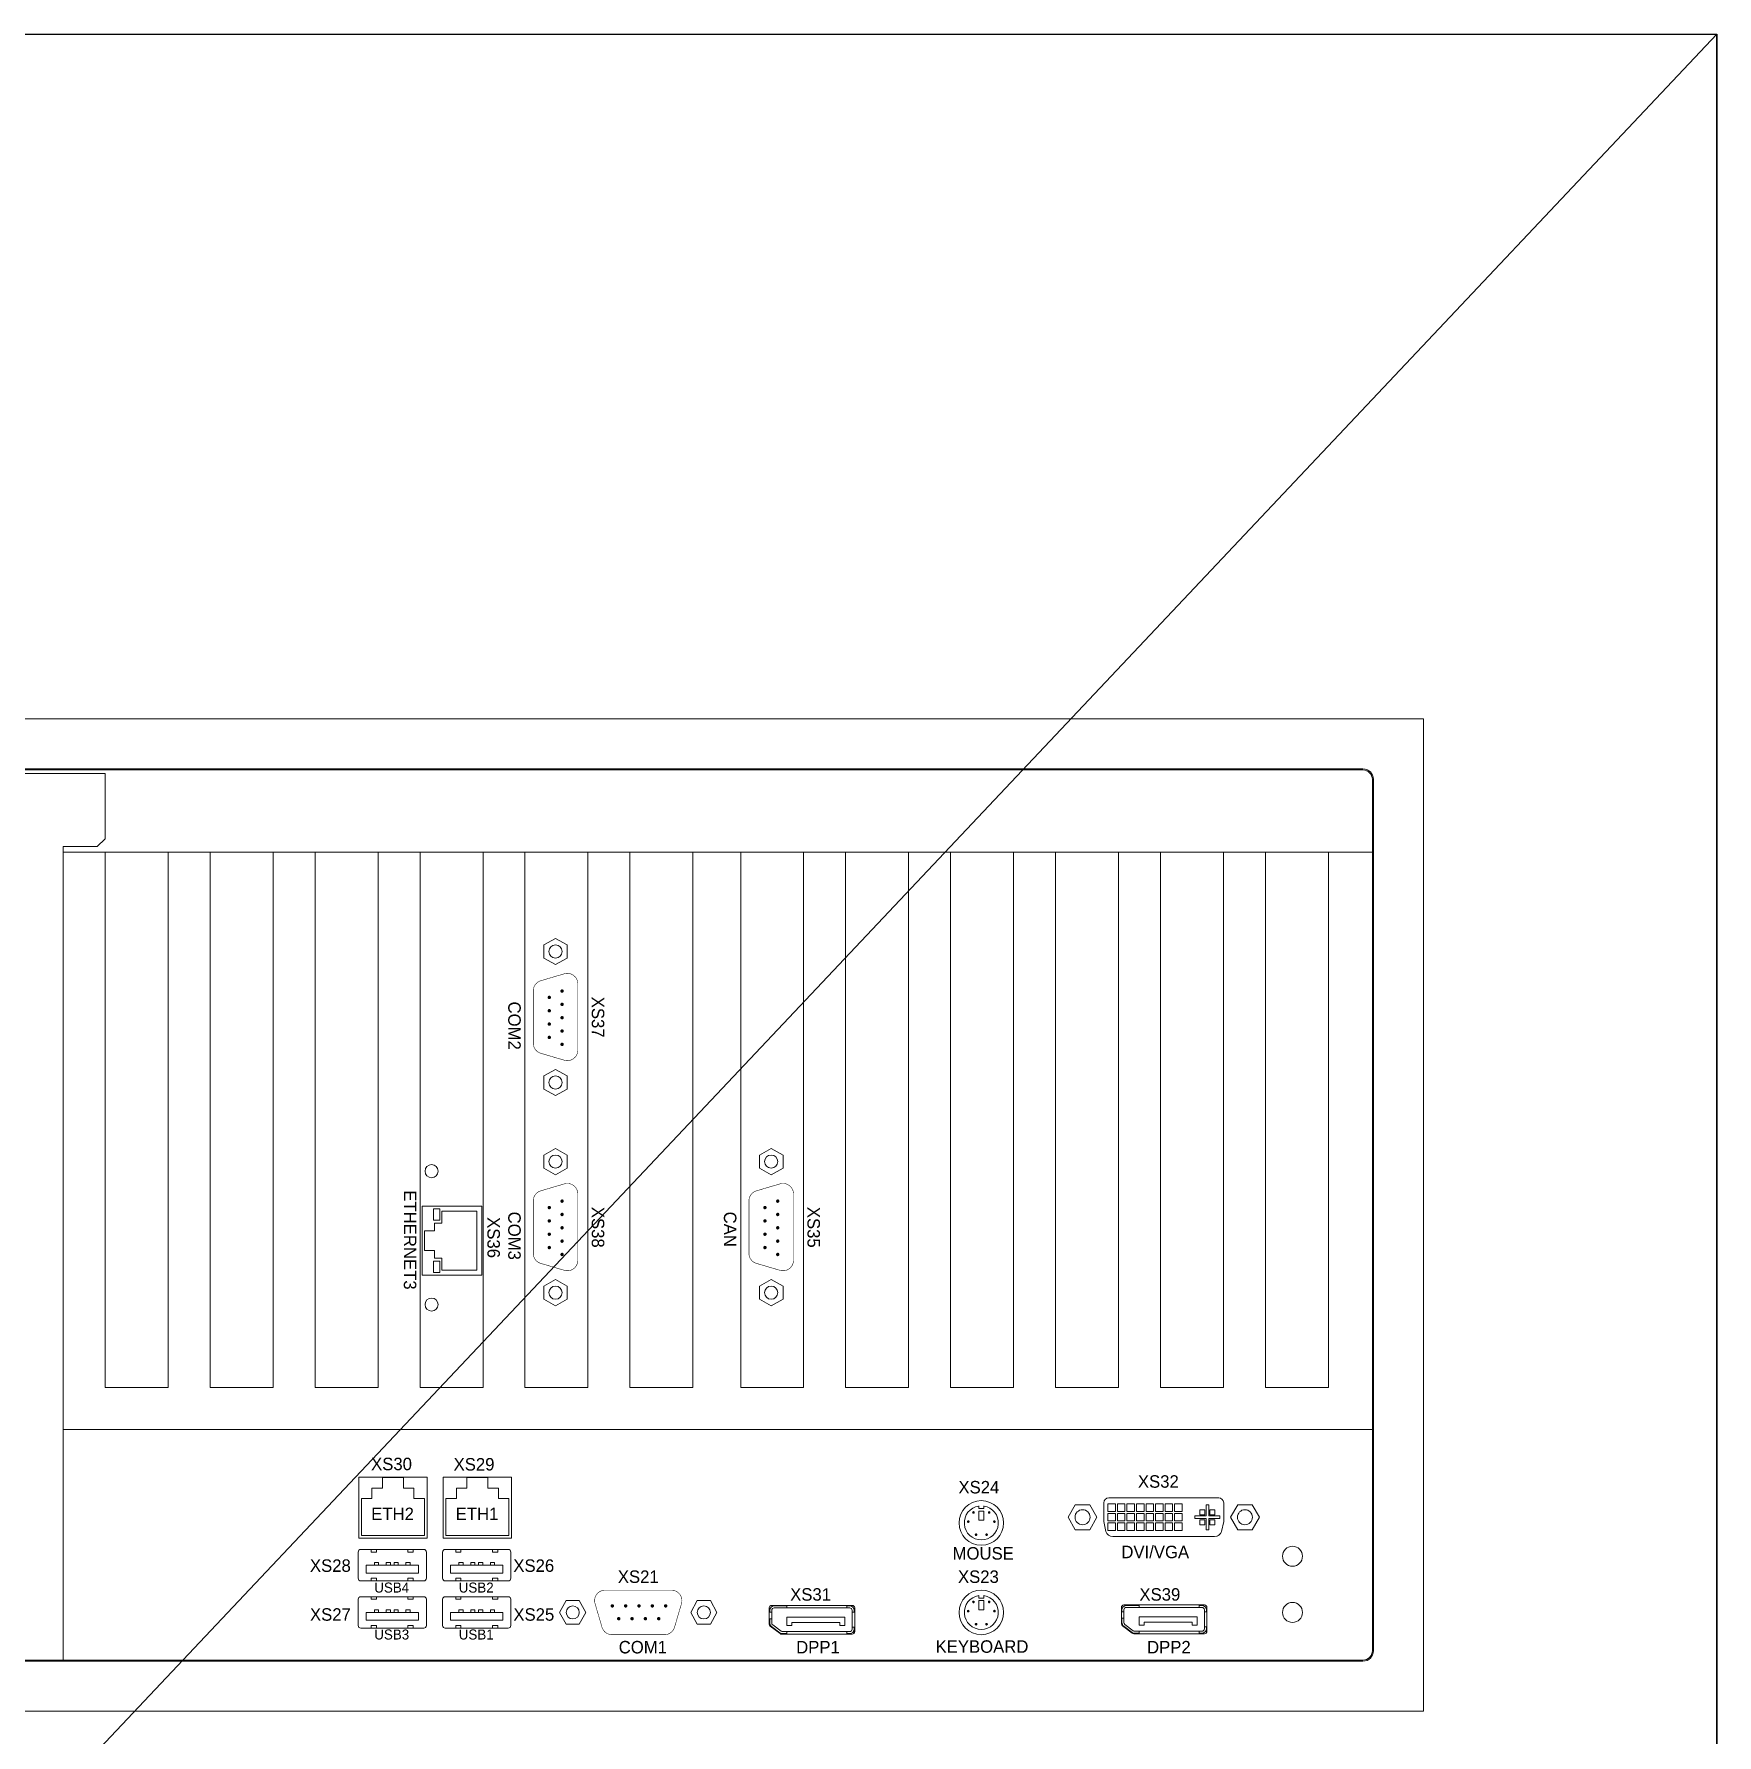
# Model space of a CAD drawing. Extents: x -2364 to 9601, y -871 to 1549.
# Drawn here: x 869.5 to 1206.3, y 823.8 to 1164.2 of the extents above; entities that cross this region are included whole.
import ezdxf

# ---------------------------------------------------------------- set-up
doc = ezdxf.new("R2010")
doc.units = 0
doc.layers.get('0').update_dxf_attribs({"linetype": 'CONTINUOUS'})
doc.layers.add('NRS', color=1, linetype='CONTINUOUS')

msp = doc.modelspace()

# ---------------------------------------------------------------- linework, layer by layer
for p, q in [((1206.3206, 1164.19234), (633.49061, 557.15968)), ((1206.3206, 557.15968), (1206.3206, 1164.19234))]:
    msp.add_line(p, q)
at = {"color": 7, "lineweight": 13}
for p, q in [((1135.45564, 1017.12753), (688.02418, 1017.12753)), ((1135.45564, 1016.91746), (688.02418, 1016.91746)), ((749.3323, 1016.21338), (883.72082, 1016.21338)), ((883.72082, 1003.10953), (883.72082, 1016.21338)), ((1137.3462, 840.67568), (1137.3462, 1015.02691)), ((1137.55626, 840.67568), (1137.55626, 1015.02691)), ((875.32509, 1000.48367), (875.32509, 1001.57417)), ((875.32509, 1001.57417), (882.14278, 1001.57417)), ((882.14278, 1001.57417), (883.72082, 1003.10953)), ((875.32509, 1000.48367), (1137.3462, 1000.48367)), ((875.32509, 1000.48367), (875.32509, 893.3522)), ((875.32509, 1000.48367), (875.32509, 893.3522)), ((875.32509, 1000.48367), (875.32509, 838.78513)), ((883.72756, 1000.48367), (883.72756, 893.3522)), ((896.33126, 1000.48367), (896.33126, 893.3522)), ((896.33126, 1000.48367), (896.33126, 893.3522)), ((904.73373, 1000.48367), (904.73373, 893.3522)), ((917.33743, 1000.48367), (917.33743, 893.3522)), ((917.33743, 1000.48367), (917.33743, 893.3522)), ((925.7399, 1000.48367), (925.7399, 893.3522)), ((925.7399, 1000.48367), (925.7399, 893.3522)), ((925.7399, 1000.48367), (925.7399, 893.3522)), ((925.7399, 1000.48367), (925.7399, 893.3522)), ((938.34361, 1000.48367), (938.34361, 893.3522)), ((938.34361, 1000.48367), (938.34361, 893.3522)), ((938.34361, 1000.48367), (938.34361, 893.3522)), ((938.34361, 1000.48367), (938.34361, 893.3522)), ((938.34361, 1000.48367), (938.34361, 893.3522)), ((938.34361, 1000.48367), (938.34361, 893.3522)), ((938.34361, 1000.48367), (938.34361, 893.3522)), ((938.34361, 1000.48367), (938.34361, 893.3522)), ((946.74608, 1000.48367), (946.74608, 893.3522)), ((946.74608, 1000.48367), (946.74608, 893.3522)), ((1113.29815, 1000.48367), (953.95146, 1000.48367)), ((959.34978, 1000.48367), (959.34978, 893.3522)), ((959.34978, 1000.48367), (959.34978, 893.3522)), ((959.34978, 1000.48367), (959.34978, 893.3522)), ((959.34978, 1000.48367), (959.34978, 893.3522)), ((967.75225, 1000.48367), (967.75225, 893.3522)), ((967.75225, 1000.48367), (967.75225, 893.3522)), ((967.75225, 1000.48367), (967.75225, 893.3522)), ((980.35595, 1000.48367), (980.35595, 893.3522)), ((980.35595, 1000.48367), (980.35595, 893.3522)), ((980.35595, 1000.48367), (980.35595, 893.3522)), ((980.35595, 1000.48367), (980.35595, 893.3522)), ((980.35595, 1000.48367), (980.35595, 893.3522)), ((980.35595, 1000.48367), (980.35595, 893.3522)), ((988.75842, 1000.48367), (988.75842, 893.3522)), ((1001.36212, 1000.48367), (1001.36212, 893.3522)), ((1001.36212, 1000.48367), (1001.36212, 893.3522)), ((1010.9173, 1000.48367), (1010.9173, 893.3522)), ((1010.9173, 1000.48367), (1010.9173, 893.3522)), ((1023.521, 1000.48367), (1023.521, 893.3522)), ((1023.521, 1000.48367), (1023.521, 893.3522)), ((1023.521, 1000.48367), (1023.521, 893.3522)), ((1023.521, 1000.48367), (1023.521, 893.3522)), ((1031.92347, 1000.48367), (1031.92347, 893.3522)), ((1044.52717, 1000.48367), (1044.52717, 893.3522)), ((1044.52717, 1000.48367), (1044.52717, 893.3522)), ((1052.92964, 1000.48367), (1052.92964, 893.3522)), ((1065.53334, 1000.48367), (1065.53334, 893.3522)), ((1065.53334, 1000.48367), (1065.53334, 893.3522)), ((1073.93581, 1000.48367), (1073.93581, 893.3522)), ((1086.53951, 1000.48367), (1086.53951, 893.3522)), ((1086.53951, 1000.48367), (1086.53951, 893.3522)), ((1094.94198, 1000.48367), (1094.94198, 893.3522)), ((1107.54569, 1000.48367), (1107.54569, 893.3522)), ((1115.94815, 1000.48367), (1115.94815, 893.3522)), ((1128.55186, 1000.48367), (1128.55186, 893.3522)), ((971.50343, 981.90759), (973.86402, 983.21903)), ((971.50343, 979.28472), (971.50343, 981.90759)), ((973.86402, 983.21903), (976.22461, 981.90759)), ((976.22461, 981.90759), (976.22461, 979.28472)), ((973.86402, 977.97328), (971.50343, 979.28472)), ((976.22461, 979.28472), (973.86402, 977.97328)), ((971.50343, 955.67884), (973.86402, 956.99028)), ((973.86402, 956.99028), (976.22461, 955.67884)), ((971.50343, 953.05597), (971.50343, 955.67884)), ((976.22461, 955.67884), (976.22461, 953.05597)), ((973.86402, 951.74453), (971.50343, 953.05597)), ((976.22461, 953.05597), (973.86402, 951.74453)), ((971.50343, 939.86355), (973.86402, 941.17499)), ((971.50343, 937.24068), (971.50343, 939.86355)), ((973.86402, 941.17499), (976.22461, 939.86355)), ((976.22461, 939.86355), (976.22461, 937.24068)), ((1014.66848, 939.86355), (1017.02907, 941.17499)), ((1014.66848, 937.24068), (1014.66848, 939.86355)), ((1017.02907, 941.17499), (1019.38966, 939.86355)), ((1019.38966, 939.86355), (1019.38966, 937.24068)), ((973.86402, 935.92924), (971.50343, 937.24068)), ((976.22461, 937.24068), (973.86402, 935.92924)), ((1017.02907, 935.92924), (1014.66848, 937.24068)), ((1019.38966, 937.24068), (1017.02907, 935.92924)), ((947.13919, 929.59883), (947.13919, 915.84883)), ((959.13919, 929.59883), (947.13919, 929.59883)), ((959.13919, 929.59883), (959.13919, 915.84883)), ((949.43633, 926.84883), (949.43633, 929.09883)), ((949.43633, 929.09883), (950.68633, 929.09883)), ((950.68633, 926.84883), (949.43633, 926.84883)), ((949.63919, 926.22383), (951.13919, 926.22383)), ((949.63919, 926.22383), (949.63919, 924.72383)), ((950.68633, 929.09883), (950.68633, 926.84883)), ((951.13919, 928.59883), (951.13919, 926.22383)), ((958.13919, 928.59883), (951.13919, 928.59883)), ((958.13919, 928.59883), (958.13919, 916.84883)), ((947.63919, 924.72383), (947.63919, 920.72383)), ((947.63919, 924.72383), (949.63919, 924.72383)), ((947.63919, 920.72383), (949.63919, 920.72383)), ((949.63919, 920.72383), (949.63919, 919.22383)), ((949.63919, 919.22383), (951.13919, 919.22383)), ((951.13919, 919.22383), (951.13919, 916.84883)), ((959.13919, 915.84883), (947.13919, 915.84883)), ((950.68633, 918.59883), (949.43633, 918.59883)), ((949.43633, 918.59883), (949.43633, 916.34883)), ((949.43633, 916.34883), (950.68633, 916.34883)), ((950.68633, 916.34883), (950.68633, 918.59883)), ((958.13919, 916.84883), (951.13919, 916.84883)), ((971.50343, 913.6348), (973.86402, 914.94624)), ((971.50343, 911.01192), (971.50343, 913.6348)), ((973.86402, 914.94624), (976.22461, 913.6348)), ((976.22461, 913.6348), (976.22461, 911.01192)), ((1014.66848, 913.6348), (1017.02907, 914.94624)), ((1014.66848, 911.01192), (1014.66848, 913.6348)), ((1017.02907, 914.94624), (1019.38966, 913.6348)), ((1019.38966, 913.6348), (1019.38966, 911.01192)), ((973.86402, 909.70049), (971.50343, 911.01192)), ((976.22461, 911.01192), (973.86402, 909.70049)), ((1017.02907, 909.70049), (1014.66848, 911.01192)), ((1019.38966, 911.01192), (1017.02907, 909.70049)), ((896.33126, 893.3522), (883.72756, 893.3522)), ((917.33743, 893.3522), (904.73373, 893.3522)), ((938.34361, 893.3522), (925.7399, 893.3522)), ((959.34978, 893.3522), (946.74608, 893.3522)), ((959.34978, 893.3522), (946.74608, 893.3522)), ((980.35595, 893.3522), (967.75225, 893.3522)), ((1001.36212, 893.3522), (988.75842, 893.3522)), ((1023.521, 893.3522), (1010.9173, 893.3522)), ((1044.52717, 893.3522), (1031.92347, 893.3522)), ((1065.53334, 893.3522), (1052.92964, 893.3522)), ((1086.53951, 893.3522), (1073.93581, 893.3522)), ((1107.54569, 893.3522), (1094.94198, 893.3522)), ((1128.55186, 893.3522), (1115.94815, 893.3522)), ((1137.3462, 884.94973), (875.32509, 884.94973)), ((934.49062, 875.4159), (934.49062, 863.22013)), ((934.49062, 875.4159), (948.14464, 875.4159)), ((939.21701, 875.29868), (943.41825, 875.29868)), ((939.21701, 873.19806), (939.21701, 875.29868)), ((943.41825, 875.29868), (943.41825, 873.19806)), ((948.14464, 863.22013), (948.14464, 875.4159)), ((951.4002, 875.4159), (951.4002, 863.22013)), ((951.4002, 875.4159), (965.05422, 875.4159)), ((956.12659, 873.19806), (956.12659, 875.29868)), ((956.12659, 875.29868), (960.32783, 875.29868)), ((960.32783, 875.29868), (960.32783, 873.19806)), ((965.05422, 863.22013), (965.05422, 875.4159)), ((937.1164, 871.09745), (937.1164, 873.19806)), ((937.1164, 873.19806), (939.21701, 873.19806)), ((943.41825, 873.19806), (945.51886, 873.19806)), ((945.51886, 873.19806), (945.51886, 871.09745)), ((954.02598, 873.19806), (956.12659, 873.19806)), ((954.02598, 871.09745), (954.02598, 873.19806)), ((960.32783, 873.19806), (962.42844, 873.19806)), ((962.42844, 873.19806), (962.42844, 871.09745)), ((935.01578, 863.74529), (935.01578, 871.09745)), ((935.01578, 871.09745), (937.1164, 871.09745)), ((945.51886, 871.09745), (947.61948, 871.09745)), ((947.61948, 871.09745), (947.61948, 863.74529)), ((951.92536, 871.09745), (954.02598, 871.09745)), ((951.92536, 863.74529), (951.92536, 871.09745)), ((962.42844, 871.09745), (964.52906, 871.09745)), ((964.52906, 871.09745), (964.52906, 863.74529)), ((1058.55771, 869.6483), (1058.55771, 869.12372)), ((1058.55771, 869.12372), (1059.60686, 869.12372)), ((1058.55771, 866.76313), (1058.55771, 868.59915)), ((1058.55771, 868.59915), (1059.60686, 868.59915)), ((1059.60686, 869.12372), (1059.60686, 869.6483)), ((1059.60686, 868.59915), (1059.60686, 866.76313)), ((1077.89475, 869.87993), (1076.45137, 867.37993)), ((1080.7815, 869.87993), (1077.89475, 869.87993)), ((1082.22488, 867.37993), (1080.7815, 869.87993)), ((1083.58813, 866.51993), (1083.58813, 870.23993)), ((1084.42813, 868.53493), (1084.42813, 870.03493)), ((1084.42813, 870.03493), (1085.92813, 870.03493)), ((1084.42813, 868.53493), (1085.92813, 868.53493)), ((1084.42813, 866.62993), (1084.42813, 868.12993)), ((1084.42813, 868.12993), (1085.92813, 868.12993)), ((1084.58813, 871.23993), (1106.58813, 871.23993)), ((1085.92813, 868.53493), (1085.92813, 870.03493)), ((1085.92813, 866.62993), (1085.92813, 868.12993)), ((1086.33313, 868.53493), (1086.33313, 870.03493)), ((1086.33313, 870.03493), (1087.83313, 870.03493)), ((1086.33313, 868.53493), (1087.83313, 868.53493)), ((1086.33313, 868.12993), (1087.83313, 868.12993)), ((1086.33313, 866.62993), (1086.33313, 868.12993)), ((1087.83313, 868.53493), (1087.83313, 870.03493)), ((1087.83313, 866.62993), (1087.83313, 868.12993)), ((1088.23813, 868.53493), (1088.23813, 870.03493)), ((1088.23813, 870.03493), (1089.73813, 870.03493)), ((1088.23813, 868.53493), (1089.73813, 868.53493)), ((1088.23813, 868.12993), (1089.73813, 868.12993)), ((1088.23813, 866.62993), (1088.23813, 868.12993)), ((1089.73813, 868.53493), (1089.73813, 870.03493)), ((1089.73813, 866.62993), (1089.73813, 868.12993)), ((1090.14313, 868.53493), (1090.14313, 870.03493)), ((1090.14313, 870.03493), (1091.64313, 870.03493)), ((1090.14313, 868.53493), (1091.64313, 868.53493)), ((1090.14313, 868.12993), (1091.64313, 868.12993)), ((1090.14313, 866.62993), (1090.14313, 868.12993)), ((1091.64313, 868.53493), (1091.64313, 870.03493)), ((1091.64313, 866.62993), (1091.64313, 868.12993)), ((1092.04813, 868.53493), (1092.04813, 870.03493)), ((1092.04813, 870.03493), (1093.54813, 870.03493)), ((1092.04813, 868.53493), (1093.54813, 868.53493)), ((1092.04813, 868.12993), (1093.54813, 868.12993)), ((1092.04813, 866.62993), (1092.04813, 868.12993)), ((1093.54813, 868.53493), (1093.54813, 870.03493)), ((1093.54813, 866.62993), (1093.54813, 868.12993)), ((1093.95313, 868.53493), (1093.95313, 870.03493)), ((1093.95313, 870.03493), (1095.45313, 870.03493)), ((1093.95313, 868.53493), (1095.45313, 868.53493)), ((1093.95313, 868.12993), (1095.45313, 868.12993)), ((1093.95313, 866.62993), (1093.95313, 868.12993)), ((1095.45313, 868.53493), (1095.45313, 870.03493)), ((1095.45313, 866.62993), (1095.45313, 868.12993)), ((1095.85813, 868.53493), (1095.85813, 870.03493)), ((1095.85813, 870.03493), (1097.35813, 870.03493)), ((1095.85813, 868.53493), (1097.35813, 868.53493)), ((1095.85813, 868.12993), (1097.35813, 868.12993)), ((1095.85813, 866.62993), (1095.85813, 868.12993)), ((1097.35813, 868.53493), (1097.35813, 870.03493)), ((1097.35813, 866.62993), (1097.35813, 868.12993)), ((1097.76313, 868.53493), (1097.76313, 870.03493)), ((1097.76313, 870.03493), (1099.26313, 870.03493)), ((1097.76313, 868.53493), (1099.26313, 868.53493)), ((1097.76313, 868.12993), (1099.26313, 868.12993)), ((1097.76313, 866.62993), (1097.76313, 868.12993)), ((1099.26313, 868.53493), (1099.26313, 870.03493)), ((1099.26313, 866.62993), (1099.26313, 868.12993)), ((1102.83813, 867.87993), (1102.83813, 868.87993)), ((1102.83813, 868.87993), (1103.83813, 868.87993)), ((1103.83813, 867.87993), (1103.83813, 868.87993)), ((1104.08813, 867.62993), (1104.08813, 869.87993)), ((1104.08813, 869.87993), (1104.58813, 869.87993)), ((1104.58813, 867.62993), (1104.58813, 869.87993)), ((1104.83813, 867.87993), (1104.83813, 868.87993)), ((1104.83813, 868.87993), (1105.83813, 868.87993)), ((1105.83813, 867.87993), (1105.83813, 868.87993)), ((1107.58813, 866.51993), (1107.58813, 870.23993)), ((1108.95137, 867.37993), (1110.39475, 869.87993)), ((1110.39475, 869.87993), (1113.2815, 869.87993)), ((1113.2815, 869.87993), (1114.72488, 867.37993)), ((1059.60686, 866.76313), (1058.55771, 866.76313)), ((1076.45137, 867.37993), (1077.89475, 864.87993)), ((1077.89475, 864.87993), (1080.7815, 864.87993)), ((1080.7815, 864.87993), (1082.22488, 867.37993)), ((1083.58813, 866.51993), (1083.99624, 864.54559)), ((1084.42813, 866.62993), (1085.92813, 866.62993)), ((1084.42813, 866.22493), (1084.42813, 864.72493)), ((1084.42813, 866.22493), (1085.92813, 866.22493)), ((1084.42813, 864.72493), (1085.92813, 864.72493)), ((1085.92813, 866.22493), (1085.92813, 864.72493)), ((1086.33313, 866.62993), (1087.83313, 866.62993)), ((1086.33313, 866.22493), (1087.83313, 866.22493)), ((1086.33313, 866.22493), (1086.33313, 864.72493)), ((1086.33313, 864.72493), (1087.83313, 864.72493)), ((1087.83313, 866.22493), (1087.83313, 864.72493)), ((1088.23813, 866.62993), (1089.73813, 866.62993)), ((1088.23813, 866.22493), (1089.73813, 866.22493)), ((1088.23813, 866.22493), (1088.23813, 864.72493)), ((1088.23813, 864.72493), (1089.73813, 864.72493)), ((1089.73813, 866.22493), (1089.73813, 864.72493)), ((1090.14313, 866.62993), (1091.64313, 866.62993)), ((1090.14313, 866.22493), (1091.64313, 866.22493)), ((1090.14313, 866.22493), (1090.14313, 864.72493)), ((1090.14313, 864.72493), (1091.64313, 864.72493)), ((1091.64313, 866.22493), (1091.64313, 864.72493)), ((1092.04813, 866.62993), (1093.54813, 866.62993)), ((1092.04813, 866.22493), (1093.54813, 866.22493)), ((1092.04813, 866.22493), (1092.04813, 864.72493)), ((1092.04813, 864.72493), (1093.54813, 864.72493)), ((1093.54813, 866.22493), (1093.54813, 864.72493)), ((1093.95313, 866.62993), (1095.45313, 866.62993)), ((1093.95313, 866.22493), (1095.45313, 866.22493)), ((1093.95313, 866.22493), (1093.95313, 864.72493)), ((1093.95313, 864.72493), (1095.45313, 864.72493)), ((1095.45313, 866.22493), (1095.45313, 864.72493)), ((1095.85813, 866.62993), (1097.35813, 866.62993)), ((1095.85813, 866.22493), (1097.35813, 866.22493)), ((1095.85813, 866.22493), (1095.85813, 864.72493)), ((1095.85813, 864.72493), (1097.35813, 864.72493)), ((1097.35813, 866.22493), (1097.35813, 864.72493)), ((1097.76313, 866.62993), (1099.26313, 866.62993)), ((1097.76313, 866.22493), (1099.26313, 866.22493)), ((1097.76313, 866.22493), (1097.76313, 864.72493)), ((1097.76313, 864.72493), (1099.26313, 864.72493)), ((1099.26313, 866.22493), (1099.26313, 864.72493)), ((1101.83813, 867.62993), (1104.08813, 867.62993)), ((1101.83813, 867.12993), (1101.83813, 867.62993)), ((1101.83813, 867.12993), (1104.08813, 867.12993)), ((1102.83813, 867.87993), (1103.83813, 867.87993)), ((1102.83813, 866.87993), (1103.83813, 866.87993)), ((1102.83813, 866.87993), (1102.83813, 865.87993)), ((1102.83813, 865.87993), (1103.83813, 865.87993)), ((1103.83813, 866.87993), (1103.83813, 865.87993)), ((1104.08813, 864.87993), (1104.08813, 867.12993)), ((1104.08813, 864.87993), (1104.58813, 864.87993)), ((1104.58813, 867.62993), (1106.83813, 867.62993)), ((1104.58813, 867.12993), (1106.83813, 867.12993)), ((1104.58813, 864.87993), (1104.58813, 867.12993)), ((1104.83813, 867.87993), (1105.83813, 867.87993)), ((1104.83813, 866.87993), (1104.83813, 865.87993)), ((1104.83813, 866.87993), (1105.83813, 866.87993)), ((1104.83813, 865.87993), (1105.83813, 865.87993)), ((1105.83813, 866.87993), (1105.83813, 865.87993)), ((1106.83813, 867.12993), (1106.83813, 867.62993)), ((1107.58813, 866.51993), (1107.18001, 864.54559)), ((1110.39475, 864.87993), (1108.95137, 867.37993)), ((1113.2815, 864.87993), (1110.39475, 864.87993)), ((1114.72488, 867.37993), (1113.2815, 864.87993)), ((934.49062, 863.22013), (948.14464, 863.22013)), ((947.61948, 863.74529), (935.01578, 863.74529)), ((951.4002, 863.22013), (965.05422, 863.22013)), ((964.52906, 863.74529), (951.92536, 863.74529)), ((1085.41926, 863.51993), (1105.75699, 863.51993)), ((934.35554, 855.15577), (934.35554, 860.40774)), ((934.88074, 860.93294), (947.48546, 860.93294)), ((946.43506, 857.78176), (935.93113, 857.78176)), ((935.93113, 857.78176), (935.93113, 856.20617)), ((936.98153, 860.40774), (936.98153, 860.93294)), ((936.98153, 860.40774), (938.03192, 860.40774)), ((938.45208, 858.30695), (937.61176, 858.30695)), ((937.61176, 858.30695), (937.61176, 857.78176)), ((938.03192, 860.40774), (938.03192, 860.93294)), ((938.45208, 858.30695), (938.45208, 857.78176)), ((940.81546, 858.30695), (939.97515, 858.30695)), ((939.97515, 858.30695), (939.97515, 857.78176)), ((940.81546, 858.30695), (940.81546, 857.78176)), ((941.55074, 857.78176), (941.55074, 858.30695)), ((942.39105, 858.30695), (941.55074, 858.30695)), ((942.39105, 857.78176), (942.39105, 858.30695)), ((943.91412, 857.78176), (943.91412, 858.30695)), ((944.75443, 858.30695), (943.91412, 858.30695)), ((944.33428, 860.93294), (944.33428, 860.40774)), ((944.33428, 860.40774), (945.38467, 860.40774)), ((944.75443, 857.78176), (944.75443, 858.30695)), ((945.38467, 860.93294), (945.38467, 860.40774)), ((946.43506, 856.20617), (946.43506, 857.78176)), ((948.01065, 860.40774), (948.01065, 855.15577)), ((951.26512, 855.15577), (951.26512, 860.40774)), ((951.79032, 860.93294), (964.39504, 860.93294)), ((952.84071, 857.78176), (952.84071, 856.20617)), ((963.34464, 857.78176), (952.84071, 857.78176)), ((953.89111, 860.40774), (953.89111, 860.93294)), ((953.89111, 860.40774), (954.9415, 860.40774)), ((955.36166, 858.30695), (954.52134, 858.30695)), ((954.52134, 858.30695), (954.52134, 857.78176)), ((954.9415, 860.40774), (954.9415, 860.93294)), ((955.36166, 858.30695), (955.36166, 857.78176)), ((957.72504, 858.30695), (956.88473, 858.30695)), ((956.88473, 858.30695), (956.88473, 857.78176)), ((957.72504, 858.30695), (957.72504, 857.78176)), ((958.46032, 857.78176), (958.46032, 858.30695)), ((959.30063, 858.30695), (958.46032, 858.30695)), ((959.30063, 857.78176), (959.30063, 858.30695)), ((960.8237, 857.78176), (960.8237, 858.30695)), ((961.66402, 858.30695), (960.8237, 858.30695)), ((961.24386, 860.93294), (961.24386, 860.40774)), ((961.24386, 860.40774), (962.29425, 860.40774)), ((961.66402, 857.78176), (961.66402, 858.30695)), ((962.29425, 860.93294), (962.29425, 860.40774)), ((963.34464, 856.20617), (963.34464, 857.78176)), ((964.92023, 860.40774), (964.92023, 855.15577)), ((947.48546, 854.63058), (934.88074, 854.63058)), ((935.93113, 856.20617), (946.43506, 856.20617)), ((936.98153, 854.63058), (936.98153, 855.15577)), ((938.03192, 855.15577), (936.98153, 855.15577)), ((938.03192, 854.63058), (938.03192, 855.15577)), ((945.38467, 855.15577), (944.33428, 855.15577)), ((944.33428, 855.15577), (944.33428, 854.63058)), ((945.38467, 855.15577), (945.38467, 854.63058)), ((964.39504, 854.63058), (951.79032, 854.63058)), ((952.84071, 856.20617), (963.34464, 856.20617)), ((953.89111, 854.63058), (953.89111, 855.15577)), ((954.9415, 855.15577), (953.89111, 855.15577)), ((954.9415, 854.63058), (954.9415, 855.15577)), ((961.24386, 855.15577), (961.24386, 854.63058)), ((962.29425, 855.15577), (961.24386, 855.15577)), ((962.29425, 855.15577), (962.29425, 854.63058)), ((934.88074, 851.4794), (947.48546, 851.4794)), ((936.98153, 850.9542), (936.98153, 851.4794)), ((938.03192, 850.9542), (938.03192, 851.4794)), ((944.33428, 851.4794), (944.33428, 850.9542)), ((945.38467, 851.4794), (945.38467, 850.9542)), ((951.79032, 851.4794), (964.39504, 851.4794)), ((953.89111, 850.9542), (953.89111, 851.4794)), ((954.9415, 850.9542), (954.9415, 851.4794)), ((961.24386, 851.4794), (961.24386, 850.9542)), ((962.29425, 851.4794), (962.29425, 850.9542)), ((1058.55771, 851.73796), (1058.55771, 851.21338)), ((1058.55771, 851.21338), (1059.60686, 851.21338)), ((1059.60686, 851.21338), (1059.60686, 851.73796)), ((934.35554, 845.70224), (934.35554, 850.9542)), ((946.43506, 848.32822), (935.93113, 848.32822)), ((935.93113, 848.32822), (935.93113, 846.75263)), ((936.98153, 850.9542), (938.03192, 850.9542)), ((938.45208, 848.85342), (937.61176, 848.85342)), ((937.61176, 848.85342), (937.61176, 848.32822)), ((938.45208, 848.85342), (938.45208, 848.32822)), ((940.81546, 848.85342), (939.97515, 848.85342)), ((939.97515, 848.85342), (939.97515, 848.32822)), ((940.81546, 848.85342), (940.81546, 848.32822)), ((941.55074, 848.32822), (941.55074, 848.85342)), ((942.39105, 848.85342), (941.55074, 848.85342)), ((942.39105, 848.32822), (942.39105, 848.85342)), ((943.91412, 848.32822), (943.91412, 848.85342)), ((944.75443, 848.85342), (943.91412, 848.85342)), ((944.33428, 850.9542), (945.38467, 850.9542)), ((944.75443, 848.32822), (944.75443, 848.85342)), ((946.43506, 846.75263), (946.43506, 848.32822)), ((948.01065, 850.9542), (948.01065, 845.70224)), ((951.26512, 845.70224), (951.26512, 850.9542)), ((963.34464, 848.32822), (952.84071, 848.32822)), ((952.84071, 848.32822), (952.84071, 846.75263)), ((953.89111, 850.9542), (954.9415, 850.9542)), ((955.36166, 848.85342), (954.52134, 848.85342)), ((954.52134, 848.85342), (954.52134, 848.32822)), ((955.36166, 848.85342), (955.36166, 848.32822)), ((956.88473, 848.85342), (956.88473, 848.32822)), ((957.72504, 848.85342), (956.88473, 848.85342)), ((957.72504, 848.85342), (957.72504, 848.32822)), ((958.46032, 848.32822), (958.46032, 848.85342)), ((959.30063, 848.85342), (958.46032, 848.85342)), ((959.30063, 848.32822), (959.30063, 848.85342)), ((960.8237, 848.32822), (960.8237, 848.85342)), ((961.66402, 848.85342), (960.8237, 848.85342)), ((961.24386, 850.9542), (962.29425, 850.9542)), ((961.66402, 848.32822), (961.66402, 848.85342)), ((963.34464, 846.75263), (963.34464, 848.32822)), ((964.92023, 850.9542), (964.92023, 845.70224)), ((974.68431, 848.32822), (975.99575, 850.68881)), ((975.99575, 845.96763), (974.68431, 848.32822)), ((975.99575, 850.68881), (978.61862, 850.68881)), ((978.61862, 850.68881), (979.93006, 848.32822)), ((979.93006, 848.32822), (978.61862, 845.96763)), ((1000.91306, 848.32822), (1002.2245, 850.68881)), ((1002.2245, 845.96763), (1000.91306, 848.32822)), ((1002.2245, 850.68881), (1004.84738, 850.68881)), ((1004.84738, 850.68881), (1006.15881, 848.32822)), ((1006.15881, 848.32822), (1004.84738, 845.96763)), ((1058.55771, 850.68881), (1059.60686, 850.68881)), ((1058.55771, 848.85279), (1058.55771, 850.68881)), ((1059.60686, 848.85279), (1058.55771, 848.85279)), ((1059.60686, 850.68881), (1059.60686, 848.85279)), ((947.48546, 845.17704), (934.88074, 845.17704)), ((935.93113, 846.75263), (946.43506, 846.75263)), ((936.98153, 845.17704), (936.98153, 845.70224)), ((938.03192, 845.70224), (936.98153, 845.70224)), ((938.03192, 845.17704), (938.03192, 845.70224)), ((945.38467, 845.70224), (944.33428, 845.70224)), ((944.33428, 845.70224), (944.33428, 845.17704)), ((945.38467, 845.70224), (945.38467, 845.17704)), ((964.39504, 845.17704), (951.79032, 845.17704)), ((952.84071, 846.75263), (963.34464, 846.75263)), ((953.89111, 845.17704), (953.89111, 845.70224)), ((954.9415, 845.70224), (953.89111, 845.70224)), ((954.9415, 845.17704), (954.9415, 845.70224)), ((962.29425, 845.70224), (961.24386, 845.70224)), ((961.24386, 845.70224), (961.24386, 845.17704)), ((962.29425, 845.70224), (962.29425, 845.17704)), ((978.61862, 845.96763), (975.99575, 845.96763)), ((1004.84738, 845.96763), (1002.2245, 845.96763)), ((688.02418, 838.78513), (1135.45564, 838.78513)), ((688.02418, 838.57506), (1135.45564, 838.57506))]:
    msp.add_line(p, q, dxfattribs=at)
at = {"color": 7, "linetype": 'Continuous', "lineweight": 13}
for p, q in [((1016.63395, 849.24015), (1016.63395, 845.97799)), ((1016.63395, 849.24015), (1016.63395, 845.97799)), ((1016.73395, 848.36015), (1016.63395, 848.36015)), ((1016.73395, 848.36015), (1016.63395, 848.36015)), ((1016.73395, 848.74015), (1016.73395, 848.36015)), ((1016.73395, 848.74015), (1016.73395, 848.36015)), ((1017.13395, 848.36015), (1016.73395, 848.36015)), ((1017.13395, 848.36015), (1016.73395, 848.36015)), ((1033.23395, 849.74015), (1017.13395, 849.74015)), ((1033.23395, 849.74015), (1017.13395, 849.74015)), ((1017.13395, 848.74015), (1017.13395, 848.36015)), ((1017.13395, 848.74015), (1017.13395, 848.36015)), ((1017.13395, 847.07516), (1017.13395, 848.36015)), ((1017.13395, 847.07516), (1017.13395, 848.36015)), ((1020.18395, 849.64015), (1017.63395, 849.64015)), ((1020.18395, 849.64015), (1017.63395, 849.64015)), ((1020.18395, 849.24015), (1017.63395, 849.24015)), ((1020.18395, 849.24015), (1017.63395, 849.24015)), ((1020.18395, 849.74015), (1020.18395, 849.64015)), ((1020.18395, 849.74015), (1020.18395, 849.64015)), ((1020.18395, 849.64015), (1020.18395, 849.24015)), ((1020.18395, 849.64015), (1020.18395, 849.24015)), ((1020.18395, 849.24015), (1032.18395, 849.24015)), ((1020.18395, 849.24015), (1032.18395, 849.24015)), ((1032.18395, 849.74015), (1032.18395, 849.64015)), ((1032.18395, 849.74015), (1032.18395, 849.64015)), ((1032.73395, 849.64015), (1032.18395, 849.64015)), ((1032.18395, 849.64015), (1032.18395, 849.24015)), ((1032.73395, 849.64015), (1032.18395, 849.64015)), ((1032.18395, 849.64015), (1032.18395, 849.24015)), ((1032.73395, 849.24015), (1032.18395, 849.24015)), ((1032.73395, 849.24015), (1032.18395, 849.24015)), ((1033.23395, 848.36015), (1033.23395, 848.74015)), ((1033.23395, 848.36015), (1033.23395, 848.74015)), ((1033.23395, 845.36015), (1033.23395, 848.36015)), ((1033.23395, 848.36015), (1033.63395, 848.36015)), ((1033.23395, 845.36015), (1033.23395, 848.36015)), ((1033.23395, 848.36015), (1033.63395, 848.36015)), ((1033.63395, 848.36015), (1033.63395, 848.74015)), ((1033.63395, 848.36015), (1033.63395, 848.74015)), ((1033.63395, 848.36015), (1033.73395, 848.36015)), ((1033.63395, 848.36015), (1033.73395, 848.36015)), ((1033.73395, 844.48015), (1033.73395, 849.24015)), ((1033.73395, 844.48015), (1033.73395, 849.24015)), ((1087.12358, 849.32058), (1087.12358, 846.05842)), ((1087.12358, 849.32058), (1087.12358, 846.05842)), ((1087.22358, 848.44058), (1087.12358, 848.44058)), ((1087.22358, 848.44058), (1087.12358, 848.44058)), ((1087.22358, 848.82058), (1087.22358, 848.44058)), ((1087.22358, 848.82058), (1087.22358, 848.44058)), ((1087.62358, 848.44058), (1087.22358, 848.44058)), ((1087.62358, 848.44058), (1087.22358, 848.44058)), ((1103.72358, 849.82058), (1087.62358, 849.82058)), ((1103.72358, 849.82058), (1087.62358, 849.82058)), ((1087.62358, 848.82058), (1087.62358, 848.44058)), ((1087.62358, 848.82058), (1087.62358, 848.44058)), ((1087.62358, 847.15559), (1087.62358, 848.44058)), ((1087.62358, 847.15559), (1087.62358, 848.44058)), ((1090.67358, 849.72058), (1088.12358, 849.72058)), ((1090.67358, 849.72058), (1088.12358, 849.72058)), ((1090.67358, 849.32058), (1088.12358, 849.32058)), ((1090.67358, 849.32058), (1088.12358, 849.32058)), ((1090.67358, 849.82058), (1090.67358, 849.72058)), ((1090.67358, 849.82058), (1090.67358, 849.72058)), ((1090.67358, 849.72058), (1090.67358, 849.32058)), ((1090.67358, 849.72058), (1090.67358, 849.32058)), ((1090.67358, 849.32058), (1102.67358, 849.32058)), ((1090.67358, 849.32058), (1102.67358, 849.32058)), ((1102.67358, 849.82058), (1102.67358, 849.72058)), ((1102.67358, 849.82058), (1102.67358, 849.72058)), ((1103.22358, 849.72058), (1102.67358, 849.72058)), ((1102.67358, 849.72058), (1102.67358, 849.32058)), ((1103.22358, 849.72058), (1102.67358, 849.72058)), ((1102.67358, 849.72058), (1102.67358, 849.32058)), ((1103.22358, 849.32058), (1102.67358, 849.32058)), ((1103.22358, 849.32058), (1102.67358, 849.32058)), ((1103.72358, 848.44058), (1103.72358, 848.82058)), ((1103.72358, 848.44058), (1103.72358, 848.82058)), ((1103.72358, 845.44058), (1103.72358, 848.44058)), ((1103.72358, 848.44058), (1104.12358, 848.44058)), ((1103.72358, 845.44058), (1103.72358, 848.44058)), ((1103.72358, 848.44058), (1104.12358, 848.44058)), ((1104.12358, 848.44058), (1104.12358, 848.82058)), ((1104.12358, 848.44058), (1104.12358, 848.82058)), ((1104.12358, 848.44058), (1104.22358, 848.44058)), ((1104.12358, 848.44058), (1104.22358, 848.44058)), ((1104.22358, 844.56058), (1104.22358, 849.32058)), ((1104.22358, 844.56058), (1104.22358, 849.32058)), ((1016.63395, 847.07516), (1016.73395, 847.07516)), ((1016.63395, 847.07516), (1016.73395, 847.07516)), ((1016.73395, 847.07516), (1017.13395, 847.07516)), ((1016.73395, 847.07516), (1016.73395, 846.23015)), ((1016.73395, 847.07516), (1017.13395, 847.07516)), ((1016.73395, 847.07516), (1016.73395, 846.23015)), ((1016.73395, 845.67799), (1016.73395, 846.23015)), ((1016.73395, 845.67799), (1016.73395, 846.23015)), ((1016.83119, 845.58008), (1018.79978, 844.08223)), ((1016.83119, 845.58008), (1018.79978, 844.08223)), ((1017.09395, 845.51015), (1018.76062, 844.26015)), ((1017.09395, 845.51015), (1018.76062, 844.26015)), ((1017.13395, 847.07516), (1017.13395, 846.23015)), ((1017.13395, 847.07516), (1017.13395, 846.23015)), ((1017.33395, 845.83015), (1019.00062, 844.58015)), ((1017.33395, 845.83015), (1019.00062, 844.58015)), ((1019.30062, 844.48015), (1020.18395, 844.48015)), ((1019.30062, 844.48015), (1020.18395, 844.48015)), ((1020.16179, 847.36015), (1020.16179, 845.68015)), ((1031.79407, 847.36015), (1020.16179, 847.36015)), ((1020.16179, 847.36015), (1020.16179, 845.68015)), ((1031.79407, 847.36015), (1020.16179, 847.36015)), ((1020.16179, 845.68015), (1021.16179, 845.68015)), ((1020.16179, 845.68015), (1021.16179, 845.68015)), ((1020.18395, 844.08015), (1020.18395, 844.48015)), ((1020.18395, 844.48015), (1032.18395, 844.48015)), ((1020.18395, 844.08015), (1020.18395, 844.48015)), ((1020.18395, 844.48015), (1032.18395, 844.48015)), ((1021.16179, 845.68015), (1021.16179, 846.28015)), ((1021.16179, 846.28015), (1030.79407, 846.28015)), ((1021.16179, 845.68015), (1021.16179, 846.28015)), ((1021.16179, 846.28015), (1030.79407, 846.28015)), ((1030.79407, 846.28015), (1030.79407, 845.68015)), ((1030.79407, 846.28015), (1030.79407, 845.68015)), ((1030.79407, 845.68015), (1031.79407, 845.68015)), ((1030.79407, 845.68015), (1031.79407, 845.68015)), ((1031.79407, 845.68015), (1031.79407, 847.36015)), ((1031.79407, 845.68015), (1031.79407, 847.36015)), ((1032.18395, 844.08015), (1032.18395, 844.48015)), ((1032.18395, 844.48015), (1032.73395, 844.48015)), ((1032.18395, 844.08015), (1032.18395, 844.48015)), ((1032.18395, 844.48015), (1032.73395, 844.48015)), ((1033.23395, 844.98015), (1033.23395, 845.36015)), ((1033.23395, 845.36015), (1033.63395, 845.36015)), ((1033.23395, 844.98015), (1033.23395, 845.36015)), ((1033.23395, 845.36015), (1033.63395, 845.36015)), ((1033.63395, 845.36015), (1033.73395, 845.36015)), ((1033.63395, 844.98015), (1033.63395, 845.36015)), ((1033.63395, 845.36015), (1033.73395, 845.36015)), ((1033.63395, 844.98015), (1033.63395, 845.36015)), ((1033.63395, 844.98015), (1033.63395, 844.18015)), ((1033.63395, 844.98015), (1033.63395, 844.18015)), ((1087.12358, 847.15559), (1087.22358, 847.15559)), ((1087.12358, 847.15559), (1087.22358, 847.15559)), ((1087.22358, 847.15559), (1087.62358, 847.15559)), ((1087.22358, 847.15559), (1087.22358, 846.31058)), ((1087.22358, 847.15559), (1087.62358, 847.15559)), ((1087.22358, 847.15559), (1087.22358, 846.31058)), ((1087.22358, 845.75842), (1087.22358, 846.31058)), ((1087.22358, 845.75842), (1087.22358, 846.31058)), ((1087.32082, 845.66051), (1089.28941, 844.16266)), ((1087.32082, 845.66051), (1089.28941, 844.16266)), ((1087.58358, 845.59058), (1089.25025, 844.34058)), ((1087.58358, 845.59058), (1089.25025, 844.34058)), ((1087.62358, 847.15559), (1087.62358, 846.31058)), ((1087.62358, 847.15559), (1087.62358, 846.31058)), ((1087.82358, 845.91058), (1089.49025, 844.66058)), ((1087.82358, 845.91058), (1089.49025, 844.66058)), ((1089.79025, 844.56058), (1090.67358, 844.56058)), ((1089.79025, 844.56058), (1090.67358, 844.56058)), ((1090.65142, 847.44058), (1090.65142, 845.76058)), ((1102.2837, 847.44058), (1090.65142, 847.44058)), ((1090.65142, 847.44058), (1090.65142, 845.76058)), ((1102.2837, 847.44058), (1090.65142, 847.44058)), ((1090.65142, 845.76058), (1091.65142, 845.76058)), ((1090.65142, 845.76058), (1091.65142, 845.76058)), ((1090.67358, 844.16058), (1090.67358, 844.56058)), ((1090.67358, 844.56058), (1102.67358, 844.56058)), ((1090.67358, 844.16058), (1090.67358, 844.56058)), ((1090.67358, 844.56058), (1102.67358, 844.56058)), ((1091.65142, 845.76058), (1091.65142, 846.36058)), ((1091.65142, 846.36058), (1101.2837, 846.36058)), ((1091.65142, 845.76058), (1091.65142, 846.36058)), ((1091.65142, 846.36058), (1101.2837, 846.36058)), ((1101.2837, 846.36058), (1101.2837, 845.76058)), ((1101.2837, 846.36058), (1101.2837, 845.76058)), ((1101.2837, 845.76058), (1102.2837, 845.76058)), ((1101.2837, 845.76058), (1102.2837, 845.76058)), ((1102.2837, 845.76058), (1102.2837, 847.44058)), ((1102.2837, 845.76058), (1102.2837, 847.44058)), ((1102.67358, 844.16058), (1102.67358, 844.56058)), ((1102.67358, 844.56058), (1103.22358, 844.56058)), ((1102.67358, 844.16058), (1102.67358, 844.56058)), ((1102.67358, 844.56058), (1103.22358, 844.56058)), ((1103.72358, 845.06058), (1103.72358, 845.44058)), ((1103.72358, 845.44058), (1104.12358, 845.44058)), ((1103.72358, 845.06058), (1103.72358, 845.44058)), ((1103.72358, 845.44058), (1104.12358, 845.44058)), ((1104.12358, 845.44058), (1104.22358, 845.44058)), ((1104.12358, 845.06058), (1104.12358, 845.44058)), ((1104.12358, 845.44058), (1104.22358, 845.44058)), ((1104.12358, 845.06058), (1104.12358, 845.44058)), ((1104.12358, 845.06058), (1104.12358, 844.26058)), ((1104.12358, 845.06058), (1104.12358, 844.26058)), ((1019.10254, 843.98015), (1033.23395, 843.98015)), ((1019.10254, 843.98015), (1033.23395, 843.98015)), ((1019.30062, 844.08015), (1020.18395, 844.08015)), ((1019.30062, 844.08015), (1020.18395, 844.08015)), ((1020.18395, 843.98015), (1020.18395, 844.08015)), ((1020.18395, 843.98015), (1020.18395, 844.08015)), ((1032.18395, 843.98015), (1032.18395, 844.08015)), ((1032.18395, 844.08015), (1032.73395, 844.08015)), ((1032.18395, 843.98015), (1032.18395, 844.08015)), ((1032.18395, 844.08015), (1032.73395, 844.08015)), ((1089.59217, 844.06058), (1103.72358, 844.06058)), ((1089.59217, 844.06058), (1103.72358, 844.06058)), ((1089.79025, 844.16058), (1090.67358, 844.16058)), ((1089.79025, 844.16058), (1090.67358, 844.16058)), ((1090.67358, 844.06058), (1090.67358, 844.16058)), ((1090.67358, 844.06058), (1090.67358, 844.16058)), ((1102.67358, 844.06058), (1102.67358, 844.16058)), ((1102.67358, 844.16058), (1103.22358, 844.16058)), ((1102.67358, 844.06058), (1102.67358, 844.16058)), ((1102.67358, 844.16058), (1103.22358, 844.16058))]:
    msp.add_line(p, q, dxfattribs=at)
msp.add_lwpolyline([(633.49061, 1164.19234), (1206.3206, 1164.19234), (1206.3206, 557.15968), (633.49061, 557.15968)], close=True)
at = {"color": 7, "lineweight": 13}
msp.add_lwpolyline([(675.92356, 1027.12753), (1147.55626, 1027.12753), (1147.55626, 828.57506), (675.92356, 828.57506)], close=True, dxfattribs=at)
for points, const_width in [([(978.32291, 974.11981), (978.32291, 960.84375, -0.500705616), (975.63254, 958.83071), (970.91137, 960.21929, -0.332706414), (969.40513, 962.23233), (969.40513, 972.73123, -0.332706414), (970.91137, 974.74426), (975.63254, 976.13285, -0.500705616)], 0.10492), ([(972.43934, 971.39555, 1), (972.78171, 971.39555, 1)], 0.34237), ([(975.00312, 972.67371, 1), (975.34549, 972.67371, 1)], 0.34237), ([(975.00312, 970.00592, 1), (975.34549, 970.00592, 1)], 0.34237), ([(972.43934, 968.72776, 1), (972.78171, 968.72776, 1)], 0.34237), ([(975.00312, 967.33814, 1), (975.34549, 967.33814, 1)], 0.34237), ([(972.43934, 966.05998, 1), (972.78171, 966.05998, 1)], 0.34237), ([(972.43934, 963.3922, 1), (972.78171, 963.3922, 1)], 0.34237), ([(975.00312, 964.67035, 1), (975.34549, 964.67035, 1)], 0.34237), ([(975.00312, 962.00257, 1), (975.34549, 962.00257, 1)], 0.34237), ([(978.32291, 932.07577), (978.32291, 918.79971, -0.500705616), (975.63254, 916.78667), (970.91137, 918.17525, -0.332706414), (969.40513, 920.18829), (969.40513, 930.68719, -0.332706414), (970.91137, 932.70022), (975.63254, 934.0888, -0.500705616)], 0.10492), ([(1021.48796, 932.07577), (1021.48796, 918.79971, -0.500705616), (1018.79759, 916.78667), (1014.07641, 918.17525, -0.332706414), (1012.57018, 920.18829), (1012.57018, 930.68719, -0.332706414), (1014.07641, 932.70022), (1018.79759, 934.0888, -0.500705616)], 0.10492), ([(972.43934, 929.35151, 1), (972.78171, 929.35151, 1)], 0.34237), ([(975.00312, 930.62966, 1), (975.34549, 930.62966, 1)], 0.34237), ([(1015.60438, 929.35151, 1), (1015.94675, 929.35151, 1)], 0.34237), ([(1018.16817, 930.62966, 1), (1018.51054, 930.62966, 1)], 0.34237), ([(972.43934, 926.68372, 1), (972.78171, 926.68372, 1)], 0.34237), ([(975.00312, 927.96188, 1), (975.34549, 927.96188, 1)], 0.34237), ([(1015.60438, 926.68372, 1), (1015.94675, 926.68372, 1)], 0.34237), ([(1018.16817, 927.96188, 1), (1018.51054, 927.96188, 1)], 0.34237), ([(972.43934, 924.01594, 1), (972.78171, 924.01594, 1)], 0.34237), ([(975.00312, 925.2941, 1), (975.34549, 925.2941, 1)], 0.34237), ([(975.00312, 922.62631, 1), (975.34549, 922.62631, 1)], 0.34237), ([(1015.60438, 924.01594, 1), (1015.94675, 924.01594, 1)], 0.34237), ([(1018.16817, 925.2941, 1), (1018.51054, 925.2941, 1)], 0.34237), ([(1018.16817, 922.62631, 1), (1018.51054, 922.62631, 1)], 0.34237), ([(972.43934, 921.34815, 1), (972.78171, 921.34815, 1)], 0.34237), ([(975.00312, 919.95853, 1), (975.34549, 919.95853, 1)], 0.34237), ([(1015.60438, 921.34815, 1), (1015.94675, 921.34815, 1)], 0.34237), ([(1018.16817, 919.95853, 1), (1018.51054, 919.95853, 1)], 0.34237), ([(1057.37742, 868.33686, 1), (1057.63971, 868.33686, 1)], 0.26229), ([(1060.52487, 868.33686, 1), (1060.78716, 868.33686, 1)], 0.26229), ([(1056.32827, 866.50085, 1), (1056.59056, 866.50085, 1)], 0.26229), ([(1061.57402, 866.50085, 1), (1061.83631, 866.50085, 1)], 0.26229), ([(1057.90199, 863.87797, 1), (1058.16428, 863.87797, 1)], 0.26229), ([(1060.00029, 863.87797, 1), (1060.26258, 863.87797, 1)], 0.26229), ([(983.78353, 852.78711), (997.05959, 852.78711, -0.500705616), (999.07263, 850.09674), (997.68405, 845.37556, -0.332706414), (995.67101, 843.86933), (985.17211, 843.86933, -0.332706414), (983.15908, 845.37556), (981.7705, 850.09674, -0.500705616)], 0.10492), ([(985.22964, 849.46731, 1), (985.22964, 849.80968, 1)], 0.34237), ([(987.89742, 849.46731, 1), (987.89742, 849.80968, 1)], 0.34237), ([(990.5652, 849.46731, 1), (990.5652, 849.80968, 1)], 0.34237), ([(993.23299, 849.46731, 1), (993.23299, 849.80968, 1)], 0.34237), ([(995.90077, 849.46731, 1), (995.90077, 849.80968, 1)], 0.34237), ([(1056.32827, 848.59051, 1), (1056.59056, 848.59051, 1)], 0.26229), ([(1057.37742, 850.42652, 1), (1057.63971, 850.42652, 1)], 0.26229), ([(1060.52487, 850.42652, 1), (1060.78716, 850.42652, 1)], 0.26229), ([(1061.57402, 848.59051, 1), (1061.83631, 848.59051, 1)], 0.26229), ([(986.50779, 846.90353, 1), (986.50779, 847.2459, 1)], 0.34237), ([(989.17558, 846.90353, 1), (989.17558, 847.2459, 1)], 0.34237), ([(991.84336, 846.90353, 1), (991.84336, 847.2459, 1)], 0.34237), ([(994.51115, 846.90353, 1), (994.51115, 847.2459, 1)], 0.34237), ([(1057.90199, 845.96763, 1), (1058.16428, 845.96763, 1)], 0.26229), ([(1060.00029, 845.96763, 1), (1060.26258, 845.96763, 1)], 0.26229)]:
    msp.add_lwpolyline(points, format="xyb", close=True, dxfattribs=dict(at, const_width=const_width))
at = {"color": 7, "lineweight": 13, "const_width": 0.1}
msp.add_lwpolyline([(1084.58813, 871.23993), (1106.58813, 871.23993, -0.414213562), (1107.58813, 870.23993), (1107.58813, 866.51993), (1107.18001, 864.54559, -0.389264752), (1105.75699, 863.51993), (1085.41926, 863.51993, -0.322822806), (1083.99624, 864.54559), (1083.58813, 866.51993), (1083.58813, 870.23993, -0.414213562), (1084.58813, 871.23993, -1)], format="xyb", dxfattribs=at)
at = {"color": 7, "lineweight": 13}
for centre, radius in [((973.86402, 980.59616), 1.31144), ((973.86402, 954.3674), 1.31144), ((973.86402, 938.55211), 1.31144), ((1017.02907, 938.55211), 1.31144), ((949.05575, 936.63249), 1.31144), ((973.86402, 912.32336), 1.31144), ((1017.02907, 912.32336), 1.31144), ((949.05575, 909.93072), 1.31144), ((1059.08229, 866.23856), 4.45889), ((1079.33813, 867.37993), 1.5), ((1111.83813, 867.37993), 1.5), ((1121.36464, 859.56745), 2), ((1059.08229, 848.32822), 4.45889), ((977.30719, 848.32822), 1.31144), ((1003.53594, 848.32822), 1.31144), ((1121.36464, 848.32822), 2)]:
    msp.add_circle(centre, radius, dxfattribs=at)
for centre, radius, start, end in [((1135.45564, 1015.02691), 2.10062, 0, 90), ((1135.45564, 1015.02691), 1.89056, 0, 90), ((1059.08229, 866.23856), 3.40974, 98.7461623, 81.2538377), ((1084.58813, 870.23993), 1, 90, 180), ((1106.58813, 870.23993), 1, 0, 90), ((1085.41926, 865.01993), 1.5, 198.4349488, 270), ((1105.75699, 865.01993), 1.5, 270, 341.5650512), ((934.88074, 860.40774), 0.5252, 90, 180), ((947.48546, 860.40774), 0.5252, 0, 90), ((951.79032, 860.40774), 0.5252, 90, 180), ((964.39504, 860.40774), 0.5252, 0, 90), ((934.88074, 855.15577), 0.5252, 180, 270), ((947.48546, 855.15577), 0.5252, 270, 0), ((951.79032, 855.15577), 0.5252, 180, 270), ((964.39504, 855.15577), 0.5252, 270, 0), ((934.88074, 850.9542), 0.5252, 90, 180), ((947.48546, 850.9542), 0.5252, 0, 90), ((951.79032, 850.9542), 0.5252, 90, 180), ((964.39504, 850.9542), 0.5252, 0, 90), ((1059.08229, 848.32822), 3.40974, 98.7461623, 81.2538377), ((934.88074, 845.70224), 0.5252, 180, 270), ((947.48546, 845.70224), 0.5252, 270, 0), ((951.79032, 845.70224), 0.5252, 180, 270), ((964.39504, 845.70224), 0.5252, 270, 0), ((1135.45564, 840.67568), 2.10062, 270, 0), ((1135.45564, 840.67568), 1.89056, 270, 0)]:
    msp.add_arc(centre, radius, start, end, dxfattribs=at)
at = {"color": 7, "linetype": 'Continuous', "lineweight": 13}
for centre, radius, start, end in [((1017.13395, 849.24015), 0.5, 90, 180), ((1017.13395, 849.24015), 0.5, 90, 180), ((1017.63395, 848.74015), 0.9, 90, 180), ((1017.63395, 848.74015), 0.9, 90, 180), ((1017.63395, 848.74015), 0.5, 90, 180), ((1017.63395, 848.74015), 0.5, 90, 180), ((1032.73395, 848.74015), 0.9, 0, 90), ((1032.73395, 848.74015), 0.9, 0, 90), ((1032.73395, 848.74015), 0.5, 0, 90), ((1032.73395, 848.74015), 0.5, 0, 90), ((1033.23395, 849.24015), 0.5, 0, 90), ((1033.23395, 849.24015), 0.5, 0, 90), ((1087.62358, 849.32058), 0.5, 90, 180), ((1087.62358, 849.32058), 0.5, 90, 180), ((1088.12358, 848.82058), 0.9, 90, 180), ((1088.12358, 848.82058), 0.9, 90, 180), ((1088.12358, 848.82058), 0.5, 90, 180), ((1088.12358, 848.82058), 0.5, 90, 180), ((1103.22358, 848.82058), 0.9, 0, 90), ((1103.22358, 848.82058), 0.9, 0, 90), ((1103.22358, 848.82058), 0.5, 0, 90), ((1103.22358, 848.82058), 0.5, 0, 90), ((1103.72358, 849.32058), 0.5, 0, 90), ((1103.72358, 849.32058), 0.5, 0, 90), ((1017.13395, 845.97799), 0.5, 180, 232.7335981), ((1017.13395, 845.97799), 0.5, 180, 232.7335981), ((1017.63395, 846.23015), 0.9, 180, 233.1301024), ((1017.63395, 846.23015), 0.9, 180, 233.1301024), ((1017.63395, 846.23015), 0.5, 180, 233.1301024), ((1017.63395, 846.23015), 0.5, 180, 233.1301024), ((1019.30062, 844.98015), 0.9, 233.1301024, 270), ((1019.30062, 844.98015), 0.9, 233.1301024, 270), ((1019.30062, 844.98015), 0.5, 233.1301024, 270), ((1019.30062, 844.98015), 0.5, 233.1301024, 270), ((1032.73395, 844.98015), 0.5, 270, 0), ((1032.73395, 844.98015), 0.9, 270, 0), ((1032.73395, 844.98015), 0.5, 270, 0), ((1032.73395, 844.98015), 0.9, 270, 0), ((1033.23395, 844.48015), 0.5, 270, 0), ((1033.23395, 844.48015), 0.5, 270, 0), ((1087.62358, 846.05842), 0.5, 180, 232.7335981), ((1087.62358, 846.05842), 0.5, 180, 232.7335981), ((1088.12358, 846.31058), 0.9, 180, 233.1301024), ((1088.12358, 846.31058), 0.9, 180, 233.1301024), ((1088.12358, 846.31058), 0.5, 180, 233.1301024), ((1088.12358, 846.31058), 0.5, 180, 233.1301024), ((1089.79025, 845.06058), 0.9, 233.1301024, 270), ((1089.79025, 845.06058), 0.9, 233.1301024, 270), ((1089.79025, 845.06058), 0.5, 233.1301024, 270), ((1089.79025, 845.06058), 0.5, 233.1301024, 270), ((1103.22358, 845.06058), 0.5, 270, 0), ((1103.22358, 845.06058), 0.9, 270, 0), ((1103.22358, 845.06058), 0.5, 270, 0), ((1103.22358, 845.06058), 0.9, 270, 0), ((1103.72358, 844.56058), 0.5, 270, 0), ((1103.72358, 844.56058), 0.5, 270, 0), ((1019.10254, 844.48015), 0.5, 232.7335981, 270), ((1019.10254, 844.48015), 0.5, 232.7335981, 270), ((1089.59217, 844.56058), 0.5, 232.7335981, 270), ((1089.59217, 844.56058), 0.5, 232.7335981, 270)]:
    msp.add_arc(centre, radius, start, end, dxfattribs=at)

# ---------------------------------------------------------------- texts
at = {"layer": 'NRS', "color": 7, "lineweight": 13}
for s, p in [('COM2', (964.39599, 970.57534)), ('XS37', (981.11688, 971.53626)), ('ETHERNET3', (943.50395, 932.80018)), ('XS38', (981.11688, 929.49222)), ('XS35', (1024.28193, 929.49222)), ('XS36', (960.22483, 927.43107)), ('COM3', (964.39599, 928.5313)), ('CAN', (1007.56104, 928.5313))]:
    msp.add_text(s, height=2.5, rotation=270, dxfattribs=at).set_placement(p)
for s, height, p in [('XS30', 2.5, (936.94854, 876.79029)), ('XS29', 2.5, (953.46336, 876.72456)), ('XS32', 2.5, (1090.42359, 873.28136)), ('XS24', 2.5, (1054.50112, 872.13998)), ('ETH2', 2.5, (936.97207, 866.80191)), ('ETH1', 2.5, (953.88165, 866.80191)), ('MOUSE', 2.5, (1053.3331, 858.90107)), ('DVI/VGA', 2.5, (1087.11059, 859.17705)), ('XS28', 2.5, (924.70942, 856.44704)), ('XS26', 2.5, (965.41942, 856.44704)), ('XS21', 2.5, (986.33392, 854.22965)), ('XS23', 2.5, (1054.41013, 854.22965)), ('USB4', 2, (937.58218, 852.30275)), ('USB2', 2, (954.49176, 852.30275)), ('XS31', 2.5, (1020.82131, 850.68021)), ('XS39', 2.5, (1090.72773, 850.68021)), ('XS27', 2.5, (924.71908, 846.66699)), ('XS25', 2.5, (965.42908, 846.66699)), ('USB3', 2, (937.58604, 842.90772)), ('USB1', 2, (954.49563, 842.90772)), ('COM1', 2.5, (986.50706, 840.12534)), ('DPP1', 2.5, (1022.02533, 840.12534)), ('KEYBOARD', 2.5, (1049.92775, 840.24897)), ('DPP2', 2.5, (1092.25465, 840.12534))]:
    msp.add_text(s, height=height, dxfattribs=at).set_placement(p)

doc.saveas('drawing.dxf')
